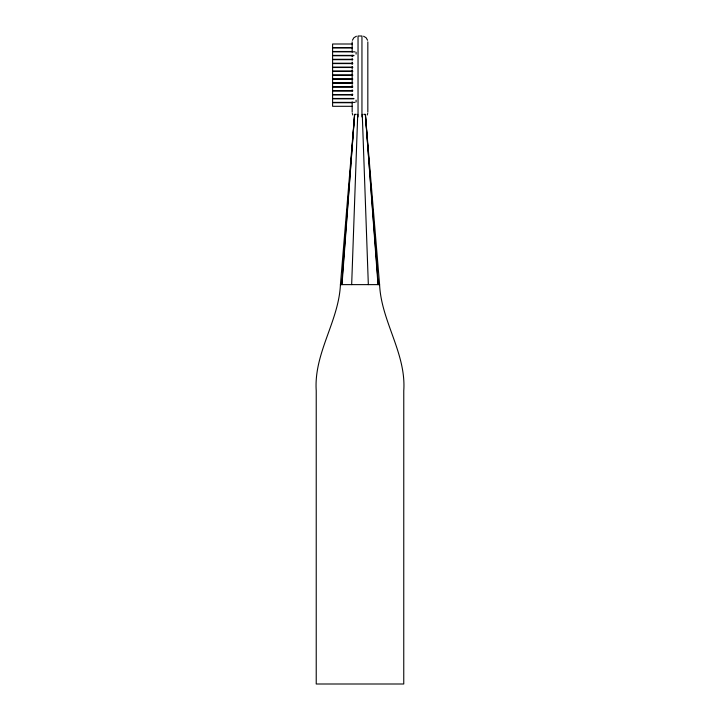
<?xml version="1.0" encoding="UTF-8"?>
<svg xmlns="http://www.w3.org/2000/svg" width="720" height="720" viewBox="0 0 720 720"><rect width="100%" height="100%" fill="white"/><g stroke="black" fill="none" stroke-linecap="round" stroke-linejoin="round"><path stroke-width="1.08" d="M351.666 284.625L357.732 114.309M354.546 115.371L340.425 284.625C338.778 321.336 313.74 353.142 316.224 390.708L316.224 684L403.758 684L403.776 390.708C406.269 353.142 381.204 321.336 379.593 284.625L365.454 115.371M342.009 284.625L354.636 114.309L341.685 284.625M367.731 113.418L367.173 115.047M352.395 40.257L353.889 37.719L356.427 36.225M352.17 44.001L332.595 44.001L332.595 47.565L352.17 47.574M352.17 47.916L332.595 47.916L332.595 51.48L352.17 51.489M354.969 51.831L332.595 51.831L332.595 55.395L353.844 55.404M353.844 55.746L332.595 55.746L332.595 59.31L352.728 59.319M352.728 59.67L332.595 59.67L332.595 63.225L352.728 63.234M352.728 63.585L332.595 63.585L332.595 67.14L352.728 67.149M352.728 67.5L332.595 67.5L332.595 71.055L352.728 71.064M352.728 71.415L332.595 71.415L332.595 74.97L352.728 74.979M352.728 75.33L332.595 75.33L332.595 78.885L352.728 78.894M352.728 79.245L332.595 79.245L332.595 82.8L352.728 82.809M352.728 83.16L332.595 83.16L332.595 86.724L352.728 86.724M352.728 87.075L332.595 87.075L332.595 90.639L352.728 90.639M352.728 90.99L332.595 90.99L332.595 94.554M332.595 94.554L352.728 94.554M352.728 94.905L332.595 94.905L332.595 98.469L353.844 98.469M353.844 98.82L332.595 98.82L332.595 102.384L354.969 102.393M352.17 102.735L332.595 102.735L332.595 106.299L352.17 106.308M354.969 114.309L356.202 114.309M363.798 114.309L365.031 114.309M340.407 284.625L379.593 284.625M363.573 36.225L366.102 37.719L367.596 40.257M352.827 115.047L352.269 113.418M378.315 284.625L365.364 114.309L377.991 284.625M362.268 114.309L368.334 284.625M367.83 41.904L367.83 112.203M361.953 116.955L361.953 36L358.038 36L358.038 116.955M356.085 52.236L356.085 54.108M356.085 100.116L356.085 101.988M352.17 41.904L352.17 52.236M352.17 55.116L352.17 56.7M352.17 58.662L352.17 60.066M352.17 62.145L352.17 64.431M352.17 66.627L352.17 69.03M352.17 70.182L352.17 84.042M352.17 85.203L352.17 87.498M352.17 89.802L352.17 90.945M352.17 93.897L352.17 95.499M352.17 101.862L352.17 112.203"/></g></svg>
